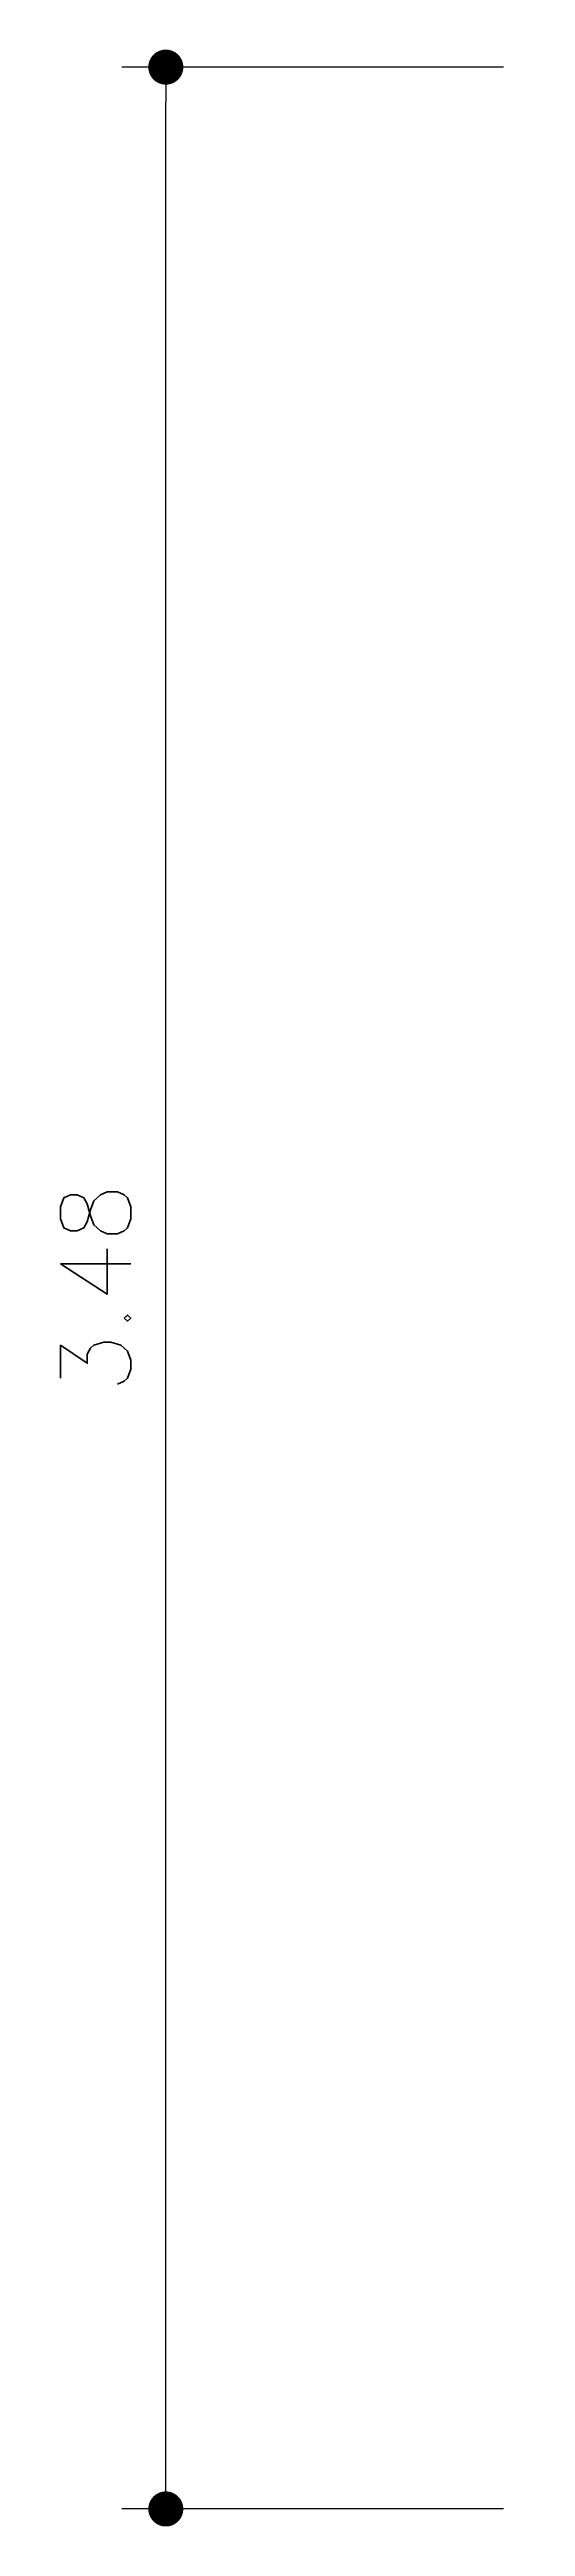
# Model space of a CAD drawing. Header units: millimetres. Extents: x -57 to 56, y 2 to 85.
# Drawn here: x 28.784 to 29.462, y 47.894 to 51.424 of the extents above; entities that cross this region are included whole.
import ezdxf

# ---------------------------------------------------------------- set-up
doc = ezdxf.new("R2010")
doc.units = ezdxf.units.MM
doc.header["$LTSCALE"] = 0.5
doc.header["$PDMODE"] = 3
doc.layers.add('ARQ cota externa', color=1, linetype='Continuous', lineweight=15)
doc.styles.add('RS50', font='romans.shx', dxfattribs={"height": 0.1})
doc.dimstyles.new('Cota 50', dxfattribs={"dimscale": 0.05, "dimtxt": 0.1, "dimasz": 1, "dimexe": 1.25, "dimexo": 0.625, "dimgap": 1, "dimtad": 1, "dimzin": 4, "dimdsep": 46, "dimtxsty": 'RS50', "dimblk": 'DOT', "dimcen": 0.1, "dimclrd": 256, "dimclre": 256, "dimclrt": 256, "dimadec": 0, "dimazin": 0, "dimtfac": 1, "dimtix": 1, "dimtmove": 0, "dimatfit": 3, "dimldrblk": 'DOT', "dimfxl": 1.25, "dimarcsym": 0})

# ---------------------------------------------------------------- blocks, each defined once
blk = doc.blocks.new('_Dot')
at = {"color": 0, "linetype": 'ByBlock', "lineweight": -2}
blk.add_line((-0.5, 0), (-1, 0), dxfattribs=at)
at = {"color": 0, "linetype": 'ByBlock', "const_width": 0.5}
blk.add_lwpolyline([(-0.25, 0, 1), (0.25, 0, 1)], format="xyb", close=True, dxfattribs=at)
blk = doc.blocks.new('*D187')
at = {"layer": 'ARQ cota externa', "lineweight": -2, "transparency": 16777216}
for p, q in [((29.4311, 51.3989), (28.8874, 51.3989)), ((28.9499, 47.9689), (28.9499, 51.3489)), ((29.4311, 47.9189), (28.8874, 47.9189))]:
    blk.add_line(p, q, dxfattribs=at)
at = {"layer": 'DEFPOINTS', "color": 0, "transparency": 16777216}
for p in [(28.9499, 51.3989), (29.4624, 51.3989), (29.4624, 47.9189)]:
    blk.add_point(p, dxfattribs=at)
at = {"layer": 'ARQ cota externa', "lineweight": -2, "transparency": 16777216, "xscale": 0.05, "yscale": 0.05, "zscale": 0.05}
for p, rotation in [((28.9499, 51.3989), 90), ((28.9499, 47.9189), 270)]:
    blk.add_blockref('_Dot', p, dxfattribs=dict(at, rotation=rotation))
at = {"layer": 'ARQ cota externa', "transparency": 16777216, "insert": (28.8499, 49.6589), "char_height": 0.1, "attachment_point": 5, "rotation": 90, "style": 'RS50'}
blk.add_mtext('3.48', dxfattribs=at)

msp = doc.modelspace()

# ---------------------------------------------------------------- dimensions: what is measured, and where the dimension line sits
at = {"layer": 'ARQ cota externa'}
dim = msp.add_linear_dim(base=(28.9499, 51.3989), p1=(29.4624, 47.9189), p2=(29.4624, 51.3989), angle=90, dimstyle='Cota 50', dxfattribs=at)
dim.commit()
dim.dimension.update_dxf_attribs({"geometry": '*D187', "text_midpoint": (28.8499, 49.6589)})

doc.saveas('drawing.dxf')
